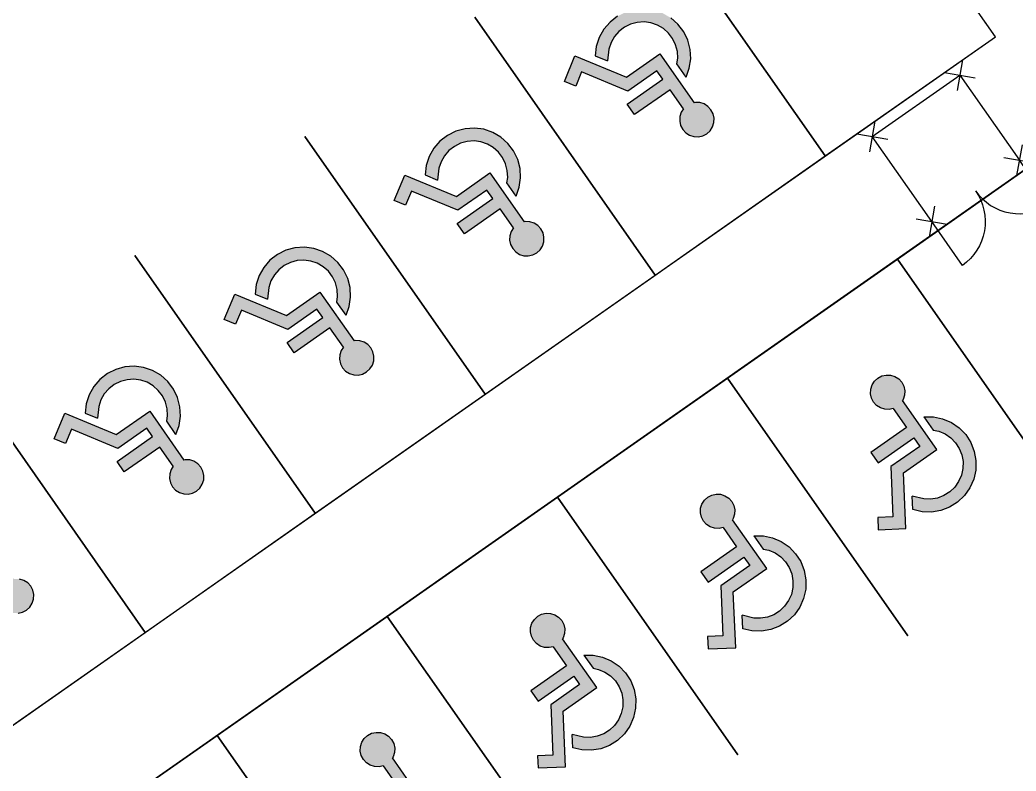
# Model space of a CAD drawing. Header units: millimetres. Extents: x 152904052 to 153933663, y 538271515 to 539240469.
# Drawn here: x 153213917 to 153229752, y 538784911 to 538796847 of the extents above; entities that cross this region are included whole.
import ezdxf

# ---------------------------------------------------------------- set-up
doc = ezdxf.new("R2010")
doc.units = ezdxf.units.MM
doc.layers.add('FENC', color=7, linetype='Continuous')
doc.layers.add('SCHM', color=9, linetype='Continuous')

# ---------------------------------------------------------------- blocks, each defined once
blk = doc.blocks.new('MF-2(H2000)')
for points in [[(48447494, 24728615), (48447141, 24728262)], [(48447141, 24728615), (48447494, 24728262)], [(48449194, 24728615), (48448841, 24728262)], [(48448841, 24728615), (48449194, 24728262)], [(48447494, 24726965), (48447141, 24726612)], [(48447141, 24726965), (48447494, 24726612)], [(48449194, 24726965), (48448841, 24726612)], [(48448841, 24726965), (48449194, 24726612)]]:
    blk.add_lwpolyline(points)
at = {"ltscale": 3}
blk.add_lwpolyline([(48447317, 24726788), (48447317, 24726788), (48447317, 24728438), (48449017, 24728438), (48449017, 24726788), (48449017, 24726788)], dxfattribs=at)
at = {"ltscale": 5}
for points in [[(48448167, 24726788, -0.414214), (48447317, 24725938), (48447317, 24726788)], [(48448167, 24726788, 0.414214), (48449017, 24725938), (48449017, 24726788)]]:
    blk.add_lwpolyline(points, format="xyb", dxfattribs=at)

msp = doc.modelspace()

# ---------------------------------------------------------------- hatches: boundary and pattern name
at = {"layer": 'SCHM'}
for points in [[(153224373.5, 538796238.3), (153224360.6, 538796148.9), (153224507.4, 538795939.2), (153224557.7, 538796080.6), (153224579.2, 538796229.1), (153224571, 538796378.9), (153224533.6, 538796524.2), (153224468.3, 538796659.3), (153224377.7, 538796778.9), (153224265.4, 538796878.4), (153224135.7, 538796953.8), (153223993.6, 538797002.3), (153223844.9, 538797021.8), (153223695.2, 538797011.8), (153223550.4, 538796972.4), (153223416.1, 538796905.4), (153223297.7, 538796813.3), (153223199.7, 538796699.7), (153223126, 538796569), (153223079.4, 538796426.4), (153223061.7, 538796277.3), (153223258.4, 538796196.2), (153223280.4, 538796382.1), (153223314.3, 538796486), (153223368.1, 538796581.3), (153223439.5, 538796664.1), (153223525.8, 538796731.3), (153223623.7, 538796780.1), (153223729.2, 538796808.8), (153223838.3, 538796816.1), (153223946.8, 538796801.9), (153224050.3, 538796766.6), (153224144.8, 538796711.6), (153224226.7, 538796639.1), (153224292.7, 538796551.9), (153224340.3, 538796453.4), (153224367.6, 538796347.5)], [(153224419.9, 538795169.5), (153224452.9, 538795106), (153224501.3, 538795053.3), (153224561.7, 538795014.8), (153224629.9, 538794993.3), (153224701.4, 538794990.2), (153224771.3, 538795005.7), (153224834.8, 538795038.7), (153224887.5, 538795087.1), (153224926, 538795147.4), (153224947.5, 538795215.7), (153224950.6, 538795287.2), (153224935.1, 538795357), (153224902.1, 538795420.5), (153224853.7, 538795473.3), (153224793.4, 538795511.7), (153224725.1, 538795533.3), (153224653.6, 538795536.4), (153224634.1, 538795532), (153224090.4, 538796308.5), (153223558.5, 538795936), (153222738.6, 538796274.4), (153222571.7, 538795869.9), (153222751.8, 538795795.6), (153222844.4, 538796020), (153223582.8, 538795715.2), (153224042.6, 538796037.2), (153224136.3, 538795903.4), (153223570, 538795506.9), (153223685.3, 538795342.2), (153224251.6, 538795738.7), (153224464.4, 538795434.7), (153224429.1, 538795379.1), (153224407.5, 538795310.9), (153224404.4, 538795239.4)], [(153221670.3, 538794345.5), (153221657.4, 538794256.1), (153221804.2, 538794046.4), (153221854.5, 538794187.8), (153221876, 538794336.3), (153221867.8, 538794486.1), (153221830.4, 538794631.4), (153221765.1, 538794766.5), (153221674.5, 538794886.1), (153221562.2, 538794985.6), (153221432.5, 538795061), (153221290.4, 538795109.5), (153221141.7, 538795129), (153220992, 538795119), (153220847.2, 538795079.6), (153220712.9, 538795012.6), (153220594.5, 538794920.5), (153220496.5, 538794806.9), (153220422.7, 538794676.2), (153220376.2, 538794533.6), (153220358.5, 538794384.5), (153220555.2, 538794303.4), (153220577.2, 538794489.3), (153220611.1, 538794593.2), (153220664.9, 538794688.5), (153220736.3, 538794771.3), (153220822.6, 538794838.5), (153220920.5, 538794887.3), (153221026, 538794916), (153221135.1, 538794923.3), (153221243.6, 538794909.1), (153221347.1, 538794873.8), (153221441.6, 538794818.8), (153221523.5, 538794746.3), (153221589.5, 538794659.1), (153221637.1, 538794560.6), (153221664.4, 538794454.7)], [(153221716.7, 538793276.7), (153221749.7, 538793213.2), (153221798.1, 538793160.5), (153221858.5, 538793122), (153221926.7, 538793100.5), (153221998.2, 538793097.4), (153222068.1, 538793112.9), (153222131.6, 538793145.9), (153222184.3, 538793194.3), (153222222.8, 538793254.6), (153222244.3, 538793322.9), (153222247.4, 538793394.4), (153222231.9, 538793464.2), (153222198.9, 538793527.7), (153222150.5, 538793580.5), (153222090.2, 538793618.9), (153222021.9, 538793640.5), (153221950.4, 538793643.6), (153221930.9, 538793639.2), (153221387.2, 538794415.7), (153220855.3, 538794043.2), (153220035.4, 538794381.6), (153219868.5, 538793977.1), (153220048.6, 538793902.8), (153220141.2, 538794127.2), (153220879.6, 538793822.4), (153221339.4, 538794144.3), (153221433, 538794010.6), (153220866.8, 538793614.1), (153220982.1, 538793449.4), (153221548.4, 538793845.9), (153221761.2, 538793541.9), (153221725.8, 538793486.3), (153221704.3, 538793418.1), (153221701.2, 538793346.6)], [(153218967.1, 538792452.7), (153218954.2, 538792363.3), (153219101, 538792153.6), (153219151.3, 538792295), (153219172.8, 538792443.5), (153219164.6, 538792593.3), (153219127.2, 538792738.6), (153219061.9, 538792873.7), (153218971.3, 538792993.3), (153218859, 538793092.8), (153218729.3, 538793168.2), (153218587.2, 538793216.7), (153218438.5, 538793236.2), (153218288.8, 538793226.2), (153218144, 538793186.8), (153218009.7, 538793119.8), (153217891.3, 538793027.7), (153217793.3, 538792914.1), (153217719.5, 538792783.4), (153217673, 538792640.7), (153217655.3, 538792491.7), (153217852, 538792410.6), (153217874, 538792596.5), (153217907.9, 538792700.4), (153217961.7, 538792795.7), (153218033.1, 538792878.5), (153218119.4, 538792945.7), (153218217.3, 538792994.5), (153218322.8, 538793023.2), (153218431.9, 538793030.5), (153218540.4, 538793016.3), (153218643.9, 538792981), (153218738.4, 538792926), (153218820.3, 538792853.5), (153218886.3, 538792766.3), (153218933.9, 538792667.8), (153218961.2, 538792561.9)], [(153219013.5, 538791383.9), (153219046.5, 538791320.4), (153219094.9, 538791267.7), (153219155.2, 538791229.2), (153219223.5, 538791207.7), (153219295, 538791204.6), (153219364.9, 538791220.1), (153219428.4, 538791253.1), (153219481.1, 538791301.5), (153219519.6, 538791361.8), (153219541.1, 538791430.1), (153219544.2, 538791501.6), (153219528.7, 538791571.4), (153219495.7, 538791634.9), (153219447.3, 538791687.7), (153219387, 538791726.1), (153219318.7, 538791747.6), (153219247.2, 538791750.8), (153219227.7, 538791746.4), (153218684, 538792522.9), (153218152.1, 538792150.4), (153217332.2, 538792488.8), (153217165.3, 538792084.3), (153217345.4, 538792010), (153217438, 538792234.4), (153218176.4, 538791929.6), (153218636.2, 538792251.5), (153218729.8, 538792117.8), (153218163.6, 538791721.3), (153218278.9, 538791556.6), (153218845.2, 538791953.1), (153219058, 538791649.1), (153219022.6, 538791593.5), (153219001.1, 538791525.3), (153218998, 538791453.8)], [(153216263.9, 538790559.9), (153216251, 538790470.5), (153216397.8, 538790260.8), (153216448.1, 538790402.2), (153216469.6, 538790550.7), (153216461.4, 538790700.5), (153216424, 538790845.8), (153216358.7, 538790980.9), (153216268.1, 538791100.5), (153216155.8, 538791200), (153216026.1, 538791275.4), (153215884, 538791323.9), (153215735.3, 538791343.4), (153215585.6, 538791333.4), (153215440.8, 538791294), (153215306.5, 538791227), (153215188.1, 538791134.9), (153215090.1, 538791021.3), (153215016.3, 538790890.6), (153214969.7, 538790747.9), (153214952.1, 538790598.9), (153215148.8, 538790517.8), (153215170.8, 538790703.7), (153215204.7, 538790807.6), (153215258.5, 538790902.9), (153215329.9, 538790985.7), (153215416.2, 538791052.9), (153215514.1, 538791101.7), (153215619.6, 538791130.4), (153215728.7, 538791137.7), (153215837.2, 538791123.5), (153215940.7, 538791088.2), (153216035.2, 538791033.2), (153216117.1, 538790960.7), (153216183.1, 538790873.5), (153216230.7, 538790775), (153216258, 538790669.1)], [(153227534.6, 538790721.3), (153227486.3, 538790774), (153227453.2, 538790837.5), (153227437.7, 538790907.4), (153227440.8, 538790978.9), (153227462.4, 538791047.1), (153227500.8, 538791107.5), (153227553.6, 538791155.8), (153227617.1, 538791188.9), (153227686.9, 538791204.4), (153227758.4, 538791201.2), (153227826.7, 538791179.7), (153227887, 538791141.3), (153227935.4, 538791088.5), (153227968.4, 538791025), (153227983.9, 538790955.2), (153227980.8, 538790883.7), (153227959.3, 538790815.4), (153227948.5, 538790798.5), (153228492.2, 538790022.1), (153227960.3, 538789649.7), (153227997.8, 538788763.5), (153227560.7, 538788745), (153227552.4, 538788939.6), (153227794.9, 538788949.9), (153227761.1, 538789748), (153228220.9, 538790069.9), (153228127.2, 538790203.7), (153227560.9, 538789807.2), (153227445.6, 538789971.9), (153228011.9, 538790368.4), (153227799, 538790672.4), (153227734.7, 538790658.2), (153227663.2, 538790661.3), (153227595, 538790682.8)], [(153216310.3, 538789491.1), (153216343.3, 538789427.6), (153216391.7, 538789374.9), (153216452, 538789336.4), (153216520.3, 538789314.9), (153216591.8, 538789311.8), (153216661.7, 538789327.3), (153216725.1, 538789360.3), (153216777.9, 538789408.6), (153216816.4, 538789469), (153216837.9, 538789537.3), (153216841, 538789608.8), (153216825.5, 538789678.6), (153216792.5, 538789742.1), (153216744.1, 538789794.9), (153216683.8, 538789833.3), (153216615.5, 538789854.8), (153216544, 538789858), (153216524.5, 538789853.6), (153215980.8, 538790630.1), (153215448.9, 538790257.6), (153214629, 538790596), (153214462.1, 538790191.5), (153214642.2, 538790117.2), (153214734.8, 538790341.6), (153215473.2, 538790036.8), (153215933, 538790358.7), (153216026.6, 538790225), (153215460.4, 538789828.5), (153215575.7, 538789663.8), (153216142, 538790060.3), (153216354.8, 538789756.3), (153216319.4, 538789700.7), (153216297.9, 538789632.5), (153216294.8, 538789561)], [(153228523.1, 538790312.2), (153228434.6, 538790330.6), (153228287.8, 538790540.2), (153228437.9, 538790539.1), (153228584.8, 538790508.5), (153228722.8, 538790449.6), (153228846.5, 538790364.7), (153228951.1, 538790257.2), (153229032.5, 538790131.2), (153229087.6, 538789991.6), (153229114.1, 538789843.9), (153229111.1, 538789693.9), (153229078.6, 538789547.4), (153229017.9, 538789410.1), (153228931.4, 538789287.5), (153228822.5, 538789184.3), (153228695.4, 538789104.5), (153228555.1, 538789051.3), (153228407.1, 538789026.7), (153228257.2, 538789031.7), (153228111.1, 538789066.1), (153228102.1, 538789278.6), (153228284.3, 538789235.7), (153228393.6, 538789232.1), (153228501.5, 538789250), (153228603.7, 538789288.8), (153228696.4, 538789347), (153228775.8, 538789422.2), (153228838.8, 538789511.6), (153228883, 538789611.6), (153228906.7, 538789718.4), (153228908.9, 538789827.7), (153228889.6, 538789935.4), (153228849.5, 538790037.1), (153228790.1, 538790129), (153228713.9, 538790207.4), (153228623.7, 538790269.2)], [(153224831.4, 538788828.5), (153224783, 538788881.2), (153224750, 538788944.7), (153224734.5, 538789014.6), (153224737.6, 538789086.1), (153224759.2, 538789154.3), (153224797.6, 538789214.7), (153224850.4, 538789263), (153224913.9, 538789296.1), (153224983.7, 538789311.6), (153225055.2, 538789308.4), (153225123.5, 538789286.9), (153225183.8, 538789248.5), (153225232.2, 538789195.7), (153225265.2, 538789132.2), (153225280.7, 538789062.4), (153225277.6, 538788990.9), (153225256.1, 538788922.6), (153225245.3, 538788905.7), (153225789, 538788129.3), (153225257.1, 538787756.9), (153225294.6, 538786870.7), (153224857.4, 538786852.2), (153224849.2, 538787046.8), (153225091.7, 538787057.1), (153225057.9, 538787855.2), (153225517.7, 538788177.1), (153225424, 538788310.9), (153224857.7, 538787914.4), (153224742.4, 538788079.1), (153225308.7, 538788475.6), (153225095.8, 538788779.6), (153225031.5, 538788765.4), (153224960, 538788768.5), (153224891.8, 538788790)], [(153213607.1, 538787598.3), (153213640.1, 538787534.8), (153213688.5, 538787482.1), (153213748.8, 538787443.6), (153213817.1, 538787422.1), (153213888.6, 538787419), (153213958.5, 538787434.5), (153214021.9, 538787467.5), (153214074.7, 538787515.8), (153214113.2, 538787576.2), (153214134.7, 538787644.5), (153214137.8, 538787716), (153214122.3, 538787785.8), (153214089.3, 538787849.3), (153214040.9, 538787902.1), (153213980.6, 538787940.5), (153213912.3, 538787962), (153213840.8, 538787965.2), (153213821.3, 538787960.8), (153213277.6, 538788737.3), (153212745.7, 538788364.8), (153211925.8, 538788703.2), (153211758.9, 538788298.7), (153211939, 538788224.4), (153212031.6, 538788448.8), (153212770, 538788144), (153213229.8, 538788465.9), (153213323.4, 538788332.2), (153212757.2, 538787935.7), (153212872.5, 538787771), (153213438.8, 538788167.5), (153213651.6, 538787863.5), (153213616.2, 538787807.9), (153213594.7, 538787739.7), (153213591.6, 538787668.2)], [(153225819.9, 538788419.3), (153225731.4, 538788437.8), (153225584.6, 538788647.4), (153225734.7, 538788646.3), (153225881.6, 538788615.7), (153226019.6, 538788556.8), (153226143.3, 538788471.9), (153226247.9, 538788364.4), (153226329.3, 538788238.4), (153226384.4, 538788098.8), (153226410.9, 538787951.1), (153226407.8, 538787801.1), (153226375.4, 538787654.6), (153226314.7, 538787517.3), (153226228.2, 538787394.7), (153226119.3, 538787291.5), (153225992.2, 538787211.7), (153225851.9, 538787158.5), (153225703.9, 538787133.9), (153225553.9, 538787138.9), (153225407.9, 538787173.3), (153225398.9, 538787385.8), (153225581.1, 538787342.9), (153225690.4, 538787339.3), (153225798.3, 538787357.2), (153225900.5, 538787396), (153225993.2, 538787454.2), (153226072.6, 538787529.4), (153226135.6, 538787618.8), (153226179.8, 538787718.8), (153226203.5, 538787825.6), (153226205.7, 538787934.9), (153226186.4, 538788042.6), (153226146.3, 538788144.3), (153226086.9, 538788236.2), (153226010.7, 538788314.6), (153225920.5, 538788376.4)], [(153222128.2, 538786935.7), (153222079.8, 538786988.4), (153222046.8, 538787051.9), (153222031.3, 538787121.8), (153222034.4, 538787193.3), (153222056, 538787261.5), (153222094.4, 538787321.9), (153222147.2, 538787370.2), (153222210.6, 538787403.3), (153222280.5, 538787418.8), (153222352, 538787415.6), (153222420.3, 538787394.1), (153222480.6, 538787355.7), (153222529, 538787302.9), (153222562, 538787239.4), (153222577.5, 538787169.6), (153222574.4, 538787098.1), (153222552.9, 538787029.8), (153222542.1, 538787012.9), (153223085.8, 538786236.5), (153222553.9, 538785864.1), (153222591.4, 538784977.9), (153222154.2, 538784959.4), (153222146, 538785154), (153222388.5, 538785164.3), (153222354.7, 538785962.4), (153222814.5, 538786284.3), (153222720.8, 538786418.1), (153222154.5, 538786021.6), (153222039.2, 538786186.3), (153222605.5, 538786582.8), (153222392.6, 538786886.8), (153222328.3, 538786872.6), (153222256.8, 538786875.7), (153222188.6, 538786897.2)], [(153223116.7, 538786526.5), (153223028.2, 538786545), (153222881.4, 538786754.6), (153223031.5, 538786753.5), (153223178.4, 538786722.9), (153223316.4, 538786664), (153223440.1, 538786579.1), (153223544.7, 538786471.6), (153223626.1, 538786345.5), (153223681.2, 538786206), (153223707.7, 538786058.3), (153223704.6, 538785908.3), (153223672.2, 538785761.8), (153223611.5, 538785624.5), (153223525, 538785501.9), (153223416.1, 538785398.7), (153223289, 538785318.9), (153223148.7, 538785265.7), (153223000.7, 538785241.1), (153222850.7, 538785246.1), (153222704.7, 538785280.5), (153222695.7, 538785493), (153222877.9, 538785450.1), (153222987.2, 538785446.5), (153223095.1, 538785464.4), (153223197.3, 538785503.2), (153223290, 538785561.3), (153223369.3, 538785636.6), (153223432.4, 538785726), (153223476.6, 538785826), (153223500.3, 538785932.8), (153223502.5, 538786042.1), (153223483.2, 538786149.8), (153223443.1, 538786251.5), (153223383.7, 538786343.4), (153223307.5, 538786421.8), (153223217.3, 538786483.6)], [(153219425, 538785042.9), (153219376.6, 538785095.6), (153219343.6, 538785159.1), (153219328.1, 538785229), (153219331.2, 538785300.5), (153219352.8, 538785368.7), (153219391.2, 538785429.1), (153219444, 538785477.4), (153219507.4, 538785510.5), (153219577.3, 538785526), (153219648.8, 538785522.8), (153219717.1, 538785501.3), (153219777.4, 538785462.9), (153219825.8, 538785410.1), (153219858.8, 538785346.6), (153219874.3, 538785276.8), (153219871.2, 538785205.3), (153219849.7, 538785137), (153219838.9, 538785120.1), (153220382.6, 538784343.7), (153219850.7, 538783971.2), (153219888.2, 538783085.1), (153219451, 538783066.6), (153219442.8, 538783261.2), (153219685.3, 538783271.5), (153219651.5, 538784069.6), (153220111.3, 538784391.5), (153220017.6, 538784525.3), (153219451.3, 538784128.8), (153219336, 538784293.5), (153219902.3, 538784690), (153219689.4, 538784994), (153219625.1, 538784979.8), (153219553.6, 538784982.9), (153219485.4, 538785004.4)]]:
    msp.add_hatch(color=256, dxfattribs=at).paths.add_polyline_path(points)

# ---------------------------------------------------------------- linework, layer by layer
for p, q in [((153223416.1, 538796905.4), (153223297.7, 538796813.3)), ((153224377.7, 538796778.9), (153224265.4, 538796878.4)), ((153223199.7, 538796699.7), (153223126, 538796569)), ((153223297.7, 538796813.3), (153223199.7, 538796699.7)), ((153223525.8, 538796731.3), (153223439.5, 538796664.1)), ((153223623.7, 538796780.1), (153223525.8, 538796731.3)), ((153223729.2, 538796808.8), (153223623.7, 538796780.1)), ((153223838.3, 538796816.1), (153223729.2, 538796808.8)), ((153223946.8, 538796801.9), (153223838.3, 538796816.1)), ((153224050.3, 538796766.6), (153223946.8, 538796801.9)), ((153224144.8, 538796711.6), (153224050.3, 538796766.6)), ((153224226.7, 538796639.1), (153224144.8, 538796711.6)), ((153224468.3, 538796659.3), (153224377.7, 538796778.9)), ((153223126, 538796569), (153223079.4, 538796426.4)), ((153223368.1, 538796581.3), (153223314.3, 538796486)), ((153223439.5, 538796664.1), (153223368.1, 538796581.3)), ((153224292.7, 538796551.9), (153224226.7, 538796639.1)), ((153224340.3, 538796453.4), (153224292.7, 538796551.9)), ((153224533.6, 538796524.2), (153224468.3, 538796659.3)), ((153224571, 538796378.9), (153224533.6, 538796524.2)), ((153223079.4, 538796426.4), (153223061.7, 538796277.3)), ((153223280.4, 538796382.1), (153223258.4, 538796196.2)), ((153223314.3, 538796486), (153223280.4, 538796382.1)), ((153224367.6, 538796347.5), (153224340.3, 538796453.4)), ((153224579.2, 538796229.1), (153224571, 538796378.9)), ((153222571.7, 538795869.9), (153222738.6, 538796274.4)), ((153222738.6, 538796274.4), (153223558.5, 538795936)), ((153223061.7, 538796277.3), (153223258.4, 538796196.2)), ((153223558.5, 538795936), (153224090.4, 538796308.5)), ((153224090.4, 538796308.5), (153224634.1, 538795532)), ((153224360.6, 538796148.9), (153224373.5, 538796238.3)), ((153224373.5, 538796238.3), (153224367.6, 538796347.5)), ((153224557.7, 538796080.6), (153224579.2, 538796229.1)), ((153224507.4, 538795939.2), (153224360.6, 538796148.9)), ((153224507.4, 538795939.2), (153224557.7, 538796080.6)), ((153222844.4, 538796020), (153222751.8, 538795795.6)), ((153223582.8, 538795715.2), (153222844.4, 538796020)), ((153223570, 538795506.9), (153224136.3, 538795903.4)), ((153224042.6, 538796037.2), (153223582.8, 538795715.2)), ((153224136.3, 538795903.4), (153224042.6, 538796037.2)), ((153222751.8, 538795795.6), (153222571.7, 538795869.9)), ((153224251.6, 538795738.7), (153223685.3, 538795342.2)), ((153224464.4, 538795434.7), (153224251.6, 538795738.7)), ((153223685.3, 538795342.2), (153223570, 538795506.9)), ((153224464.4, 538795434.7), (153224429.1, 538795379.1)), ((153224653.6, 538795536.4), (153224634.1, 538795532)), ((153224725.1, 538795533.3), (153224653.6, 538795536.4)), ((153224793.4, 538795511.7), (153224725.1, 538795533.3)), ((153224853.7, 538795473.3), (153224793.4, 538795511.7)), ((153224902.1, 538795420.5), (153224853.7, 538795473.3)), ((153224935.1, 538795357), (153224902.1, 538795420.5)), ((153224407.5, 538795310.9), (153224404.4, 538795239.4)), ((153224429.1, 538795379.1), (153224407.5, 538795310.9)), ((153224950.6, 538795287.2), (153224935.1, 538795357)), ((153224947.5, 538795215.7), (153224950.6, 538795287.2)), ((153220992, 538795119), (153220847.2, 538795079.6)), ((153221141.7, 538795129), (153220992, 538795119)), ((153221290.4, 538795109.5), (153221141.7, 538795129)), ((153221432.5, 538795061), (153221290.4, 538795109.5)), ((153224404.4, 538795239.4), (153224419.9, 538795169.5)), ((153224419.9, 538795169.5), (153224452.9, 538795106)), ((153224452.9, 538795106), (153224501.3, 538795053.3)), ((153224887.5, 538795087.1), (153224926, 538795147.4)), ((153224926, 538795147.4), (153224947.5, 538795215.7)), ((153220712.9, 538795012.6), (153220594.5, 538794920.5)), ((153220847.2, 538795079.6), (153220712.9, 538795012.6)), ((153221562.2, 538794985.6), (153221432.5, 538795061)), ((153221674.5, 538794886.1), (153221562.2, 538794985.6)), ((153224501.3, 538795053.3), (153224561.7, 538795014.8)), ((153224561.7, 538795014.8), (153224629.9, 538794993.3)), ((153224629.9, 538794993.3), (153224701.4, 538794990.2)), ((153224701.4, 538794990.2), (153224771.3, 538795005.7)), ((153224771.3, 538795005.7), (153224834.8, 538795038.7)), ((153224834.8, 538795038.7), (153224887.5, 538795087.1)), ((153220496.5, 538794806.9), (153220422.7, 538794676.2)), ((153220594.5, 538794920.5), (153220496.5, 538794806.9)), ((153220822.6, 538794838.5), (153220736.3, 538794771.3)), ((153220920.5, 538794887.3), (153220822.6, 538794838.5)), ((153221026, 538794916), (153220920.5, 538794887.3)), ((153221135.1, 538794923.3), (153221026, 538794916)), ((153221243.6, 538794909.1), (153221135.1, 538794923.3)), ((153221347.1, 538794873.8), (153221243.6, 538794909.1)), ((153221441.6, 538794818.8), (153221347.1, 538794873.8)), ((153221523.5, 538794746.3), (153221441.6, 538794818.8)), ((153221765.1, 538794766.5), (153221674.5, 538794886.1)), ((153220422.7, 538794676.2), (153220376.2, 538794533.6)), ((153220664.9, 538794688.5), (153220611.1, 538794593.2)), ((153220736.3, 538794771.3), (153220664.9, 538794688.5)), ((153221589.5, 538794659.1), (153221523.5, 538794746.3)), ((153221637.1, 538794560.6), (153221589.5, 538794659.1)), ((153221830.4, 538794631.4), (153221765.1, 538794766.5)), ((153221867.8, 538794486.1), (153221830.4, 538794631.4)), ((153220376.2, 538794533.6), (153220358.5, 538794384.5)), ((153220577.2, 538794489.3), (153220555.2, 538794303.4)), ((153220611.1, 538794593.2), (153220577.2, 538794489.3)), ((153221664.4, 538794454.7), (153221637.1, 538794560.6)), ((153221876, 538794336.3), (153221867.8, 538794486.1)), ((153219868.5, 538793977.1), (153220035.4, 538794381.6)), ((153220035.4, 538794381.6), (153220855.3, 538794043.2)), ((153220358.5, 538794384.5), (153220555.2, 538794303.4)), ((153220855.3, 538794043.2), (153221387.2, 538794415.7)), ((153221387.2, 538794415.7), (153221930.9, 538793639.2)), ((153221657.4, 538794256.1), (153221670.3, 538794345.5)), ((153221670.3, 538794345.5), (153221664.4, 538794454.7)), ((153221854.5, 538794187.8), (153221876, 538794336.3)), ((153221339.4, 538794144.3), (153220879.6, 538793822.4)), ((153221433, 538794010.6), (153221339.4, 538794144.3)), ((153221804.2, 538794046.4), (153221657.4, 538794256.1)), ((153221804.2, 538794046.4), (153221854.5, 538794187.8)), ((153220141.2, 538794127.2), (153220048.6, 538793902.8)), ((153220879.6, 538793822.4), (153220141.2, 538794127.2)), ((153220866.8, 538793614.1), (153221433, 538794010.6)), ((153220048.6, 538793902.8), (153219868.5, 538793977.1)), ((153221548.4, 538793845.9), (153220982.1, 538793449.4)), ((153221761.2, 538793541.9), (153221548.4, 538793845.9)), ((153220982.1, 538793449.4), (153220866.8, 538793614.1)), ((153221761.2, 538793541.9), (153221725.8, 538793486.3)), ((153221950.4, 538793643.6), (153221930.9, 538793639.2)), ((153222021.9, 538793640.5), (153221950.4, 538793643.6)), ((153222090.2, 538793618.9), (153222021.9, 538793640.5)), ((153222150.5, 538793580.5), (153222090.2, 538793618.9)), ((153222198.9, 538793527.7), (153222150.5, 538793580.5)), ((153222231.9, 538793464.2), (153222198.9, 538793527.7)), ((153221704.3, 538793418.1), (153221701.2, 538793346.6)), ((153221725.8, 538793486.3), (153221704.3, 538793418.1)), ((153222247.4, 538793394.4), (153222231.9, 538793464.2)), ((153222244.3, 538793322.9), (153222247.4, 538793394.4)), ((153218288.8, 538793226.2), (153218144, 538793186.8)), ((153218438.5, 538793236.2), (153218288.8, 538793226.2)), ((153218587.2, 538793216.7), (153218438.5, 538793236.2)), ((153218729.3, 538793168.2), (153218587.2, 538793216.7)), ((153221701.2, 538793346.6), (153221716.7, 538793276.7)), ((153221716.7, 538793276.7), (153221749.7, 538793213.2)), ((153221749.7, 538793213.2), (153221798.1, 538793160.5)), ((153222131.6, 538793145.9), (153222184.3, 538793194.3)), ((153222184.3, 538793194.3), (153222222.8, 538793254.6)), ((153222222.8, 538793254.6), (153222244.3, 538793322.9)), ((153218009.7, 538793119.8), (153217891.3, 538793027.7)), ((153218144, 538793186.8), (153218009.7, 538793119.8)), ((153218431.9, 538793030.5), (153218322.8, 538793023.2)), ((153218540.4, 538793016.3), (153218431.9, 538793030.5)), ((153218859, 538793092.8), (153218729.3, 538793168.2)), ((153218971.3, 538792993.3), (153218859, 538793092.8)), ((153221798.1, 538793160.5), (153221858.5, 538793122)), ((153221858.5, 538793122), (153221926.7, 538793100.5)), ((153221926.7, 538793100.5), (153221998.2, 538793097.4)), ((153221998.2, 538793097.4), (153222068.1, 538793112.9)), ((153222068.1, 538793112.9), (153222131.6, 538793145.9)), ((153217793.3, 538792914.1), (153217719.5, 538792783.4)), ((153217891.3, 538793027.7), (153217793.3, 538792914.1)), ((153218033.1, 538792878.5), (153217961.7, 538792795.7)), ((153218119.4, 538792945.7), (153218033.1, 538792878.5)), ((153218217.3, 538792994.5), (153218119.4, 538792945.7)), ((153218322.8, 538793023.2), (153218217.3, 538792994.5)), ((153218643.9, 538792981), (153218540.4, 538793016.3)), ((153218738.4, 538792926), (153218643.9, 538792981)), ((153218820.3, 538792853.5), (153218738.4, 538792926)), ((153219061.9, 538792873.7), (153218971.3, 538792993.3)), ((153219127.2, 538792738.6), (153219061.9, 538792873.7)), ((153217719.5, 538792783.4), (153217673, 538792640.7)), ((153217961.7, 538792795.7), (153217907.9, 538792700.4)), ((153218886.3, 538792766.3), (153218820.3, 538792853.5)), ((153218933.9, 538792667.8), (153218886.3, 538792766.3)), ((153219164.6, 538792593.3), (153219127.2, 538792738.6)), ((153217673, 538792640.7), (153217655.3, 538792491.7)), ((153217874, 538792596.5), (153217852, 538792410.6)), ((153217907.9, 538792700.4), (153217874, 538792596.5)), ((153218961.2, 538792561.9), (153218933.9, 538792667.8)), ((153218967.1, 538792452.7), (153218961.2, 538792561.9)), ((153219172.8, 538792443.5), (153219164.6, 538792593.3)), ((153217165.3, 538792084.3), (153217332.2, 538792488.8)), ((153217332.2, 538792488.8), (153218152.1, 538792150.4)), ((153217655.3, 538792491.7), (153217852, 538792410.6)), ((153218152.1, 538792150.4), (153218684, 538792522.9)), ((153218684, 538792522.9), (153219227.7, 538791746.4)), ((153218954.2, 538792363.3), (153218967.1, 538792452.7)), ((153219151.3, 538792295), (153219172.8, 538792443.5)), ((153218636.2, 538792251.5), (153218176.4, 538791929.6)), ((153218729.8, 538792117.8), (153218636.2, 538792251.5)), ((153219101, 538792153.6), (153218954.2, 538792363.3)), ((153219101, 538792153.6), (153219151.3, 538792295)), ((153217345.4, 538792010), (153217165.3, 538792084.3)), ((153217438, 538792234.4), (153217345.4, 538792010)), ((153218176.4, 538791929.6), (153217438, 538792234.4)), ((153218163.6, 538791721.3), (153218729.8, 538792117.8)), ((153218845.2, 538791953.1), (153218278.9, 538791556.6)), ((153219058, 538791649.1), (153218845.2, 538791953.1)), ((153218278.9, 538791556.6), (153218163.6, 538791721.3)), ((153219058, 538791649.1), (153219022.6, 538791593.5)), ((153219247.2, 538791750.8), (153219227.7, 538791746.4)), ((153219318.7, 538791747.6), (153219247.2, 538791750.8)), ((153219387, 538791726.1), (153219318.7, 538791747.6)), ((153219447.3, 538791687.7), (153219387, 538791726.1)), ((153219495.7, 538791634.9), (153219447.3, 538791687.7)), ((153219528.7, 538791571.4), (153219495.7, 538791634.9)), ((153219001.1, 538791525.3), (153218998, 538791453.8)), ((153218998, 538791453.8), (153219013.5, 538791383.9)), ((153219022.6, 538791593.5), (153219001.1, 538791525.3)), ((153219544.2, 538791501.6), (153219528.7, 538791571.4)), ((153219541.1, 538791430.1), (153219544.2, 538791501.6)), ((153215440.8, 538791294), (153215306.5, 538791227)), ((153215585.6, 538791333.4), (153215440.8, 538791294)), ((153215735.3, 538791343.4), (153215585.6, 538791333.4)), ((153215884, 538791323.9), (153215735.3, 538791343.4)), ((153216026.1, 538791275.4), (153215884, 538791323.9)), ((153219013.5, 538791383.9), (153219046.5, 538791320.4)), ((153219046.5, 538791320.4), (153219094.9, 538791267.7)), ((153219428.4, 538791253.1), (153219481.1, 538791301.5)), ((153219481.1, 538791301.5), (153219519.6, 538791361.8)), ((153219519.6, 538791361.8), (153219541.1, 538791430.1)), ((153215188.1, 538791134.9), (153215090.1, 538791021.3)), ((153215306.5, 538791227), (153215188.1, 538791134.9)), ((153215619.6, 538791130.4), (153215514.1, 538791101.7)), ((153215728.7, 538791137.7), (153215619.6, 538791130.4)), ((153215837.2, 538791123.5), (153215728.7, 538791137.7)), ((153216155.8, 538791200), (153216026.1, 538791275.4)), ((153216268.1, 538791100.5), (153216155.8, 538791200)), ((153219094.9, 538791267.7), (153219155.2, 538791229.2)), ((153219155.2, 538791229.2), (153219223.5, 538791207.7)), ((153219223.5, 538791207.7), (153219295, 538791204.6)), ((153219295, 538791204.6), (153219364.9, 538791220.1)), ((153219364.9, 538791220.1), (153219428.4, 538791253.1)), ((153227500.8, 538791107.5), (153227553.6, 538791155.8)), ((153227553.6, 538791155.8), (153227617.1, 538791188.9)), ((153227617.1, 538791188.9), (153227686.9, 538791204.4)), ((153227686.9, 538791204.4), (153227758.4, 538791201.2)), ((153227758.4, 538791201.2), (153227826.7, 538791179.7)), ((153227826.7, 538791179.7), (153227887, 538791141.3)), ((153227887, 538791141.3), (153227935.4, 538791088.5)), ((153215090.1, 538791021.3), (153215016.3, 538790890.6)), ((153215329.9, 538790985.7), (153215258.5, 538790902.9)), ((153215416.2, 538791052.9), (153215329.9, 538790985.7)), ((153215514.1, 538791101.7), (153215416.2, 538791052.9)), ((153215940.7, 538791088.2), (153215837.2, 538791123.5)), ((153216035.2, 538791033.2), (153215940.7, 538791088.2)), ((153216117.1, 538790960.7), (153216035.2, 538791033.2)), ((153216358.7, 538790980.9), (153216268.1, 538791100.5)), ((153216424, 538790845.8), (153216358.7, 538790980.9)), ((153227437.7, 538790907.4), (153227440.8, 538790978.9)), ((153227440.8, 538790978.9), (153227462.4, 538791047.1)), ((153227462.4, 538791047.1), (153227500.8, 538791107.5)), ((153227935.4, 538791088.5), (153227968.4, 538791025)), ((153227968.4, 538791025), (153227983.9, 538790955.2)), ((153215016.3, 538790890.6), (153214969.7, 538790747.9)), ((153215258.5, 538790902.9), (153215204.7, 538790807.6)), ((153216183.1, 538790873.5), (153216117.1, 538790960.7)), ((153216230.7, 538790775), (153216183.1, 538790873.5)), ((153216461.4, 538790700.5), (153216424, 538790845.8)), ((153227453.2, 538790837.5), (153227437.7, 538790907.4)), ((153227486.3, 538790774), (153227453.2, 538790837.5)), ((153227959.3, 538790815.4), (153227948.5, 538790798.5)), ((153227980.8, 538790883.7), (153227959.3, 538790815.4)), ((153227983.9, 538790955.2), (153227980.8, 538790883.7)), ((153214969.7, 538790747.9), (153214952.1, 538790598.9)), ((153215170.8, 538790703.7), (153215148.8, 538790517.8)), ((153215204.7, 538790807.6), (153215170.8, 538790703.7)), ((153216258, 538790669.1), (153216230.7, 538790775)), ((153216263.9, 538790559.9), (153216258, 538790669.1)), ((153216469.6, 538790550.7), (153216461.4, 538790700.5)), ((153227534.6, 538790721.3), (153227486.3, 538790774)), ((153227595, 538790682.8), (153227534.6, 538790721.3)), ((153227663.2, 538790661.3), (153227595, 538790682.8)), ((153227734.7, 538790658.2), (153227663.2, 538790661.3)), ((153227799, 538790672.4), (153227734.7, 538790658.2)), ((153227799, 538790672.4), (153228011.9, 538790368.4)), ((153228492.2, 538790022.1), (153227948.5, 538790798.5)), ((153214462.1, 538790191.5), (153214629, 538790596)), ((153214629, 538790596), (153215448.9, 538790257.6)), ((153214952.1, 538790598.9), (153215148.8, 538790517.8)), ((153215448.9, 538790257.6), (153215980.8, 538790630.1)), ((153215980.8, 538790630.1), (153216524.5, 538789853.6)), ((153216251, 538790470.5), (153216263.9, 538790559.9)), ((153216448.1, 538790402.2), (153216469.6, 538790550.7)), ((153228287.8, 538790540.2), (153228434.6, 538790330.6)), ((153228287.8, 538790540.2), (153228437.9, 538790539.1)), ((153228437.9, 538790539.1), (153228584.8, 538790508.5)), ((153228584.8, 538790508.5), (153228722.8, 538790449.6)), ((153214734.8, 538790341.6), (153214642.2, 538790117.2)), ((153215473.2, 538790036.8), (153214734.8, 538790341.6)), ((153215933, 538790358.7), (153215473.2, 538790036.8)), ((153216026.6, 538790225), (153215933, 538790358.7)), ((153216397.8, 538790260.8), (153216251, 538790470.5)), ((153216397.8, 538790260.8), (153216448.1, 538790402.2)), ((153228011.9, 538790368.4), (153227445.6, 538789971.9)), ((153228722.8, 538790449.6), (153228846.5, 538790364.7)), ((153228846.5, 538790364.7), (153228951.1, 538790257.2)), ((153214642.2, 538790117.2), (153214462.1, 538790191.5)), ((153215460.4, 538789828.5), (153216026.6, 538790225)), ((153227560.9, 538789807.2), (153228127.2, 538790203.7)), ((153228127.2, 538790203.7), (153228220.9, 538790069.9)), ((153228434.6, 538790330.6), (153228523.1, 538790312.2)), ((153228523.1, 538790312.2), (153228623.7, 538790269.2)), ((153228623.7, 538790269.2), (153228713.9, 538790207.4)), ((153228713.9, 538790207.4), (153228790.1, 538790129)), ((153228951.1, 538790257.2), (153229032.5, 538790131.2)), ((153216142, 538790060.3), (153215575.7, 538789663.8)), ((153216354.8, 538789756.3), (153216142, 538790060.3)), ((153228220.9, 538790069.9), (153227761.1, 538789748)), ((153227960.3, 538789649.7), (153228492.2, 538790022.1)), ((153228790.1, 538790129), (153228849.5, 538790037.1)), ((153228849.5, 538790037.1), (153228889.6, 538789935.4)), ((153229032.5, 538790131.2), (153229087.6, 538789991.6)), ((153227445.6, 538789971.9), (153227560.9, 538789807.2)), ((153228889.6, 538789935.4), (153228908.9, 538789827.7)), ((153229087.6, 538789991.6), (153229114.1, 538789843.9)), ((153215575.7, 538789663.8), (153215460.4, 538789828.5)), ((153216354.8, 538789756.3), (153216319.4, 538789700.7)), ((153216544, 538789858), (153216524.5, 538789853.6)), ((153216615.5, 538789854.8), (153216544, 538789858)), ((153216683.8, 538789833.3), (153216615.5, 538789854.8)), ((153216744.1, 538789794.9), (153216683.8, 538789833.3)), ((153216792.5, 538789742.1), (153216744.1, 538789794.9)), ((153216825.5, 538789678.6), (153216792.5, 538789742.1)), ((153227761.1, 538789748), (153227794.9, 538788949.9)), ((153228906.7, 538789718.4), (153228883, 538789611.6)), ((153228908.9, 538789827.7), (153228906.7, 538789718.4)), ((153229114.1, 538789843.9), (153229111.1, 538789693.9)), ((153216297.9, 538789632.5), (153216294.8, 538789561)), ((153216294.8, 538789561), (153216310.3, 538789491.1)), ((153216319.4, 538789700.7), (153216297.9, 538789632.5)), ((153216841, 538789608.8), (153216825.5, 538789678.6)), ((153216837.9, 538789537.3), (153216841, 538789608.8)), ((153227997.8, 538788763.5), (153227960.3, 538789649.7)), ((153228883, 538789611.6), (153228838.8, 538789511.6)), ((153229078.6, 538789547.4), (153229017.9, 538789410.1)), ((153229111.1, 538789693.9), (153229078.6, 538789547.4)), ((153216310.3, 538789491.1), (153216343.3, 538789427.6)), ((153216343.3, 538789427.6), (153216391.7, 538789374.9)), ((153216725.1, 538789360.3), (153216777.9, 538789408.6)), ((153216777.9, 538789408.6), (153216816.4, 538789469)), ((153216816.4, 538789469), (153216837.9, 538789537.3)), ((153228775.8, 538789422.2), (153228696.4, 538789347)), ((153228838.8, 538789511.6), (153228775.8, 538789422.2)), ((153229017.9, 538789410.1), (153228931.4, 538789287.5)), ((153216391.7, 538789374.9), (153216452, 538789336.4)), ((153216452, 538789336.4), (153216520.3, 538789314.9)), ((153216520.3, 538789314.9), (153216591.8, 538789311.8)), ((153216591.8, 538789311.8), (153216661.7, 538789327.3)), ((153216661.7, 538789327.3), (153216725.1, 538789360.3)), ((153224797.6, 538789214.7), (153224850.4, 538789263)), ((153224850.4, 538789263), (153224913.9, 538789296.1)), ((153224913.9, 538789296.1), (153224983.7, 538789311.6)), ((153224983.7, 538789311.6), (153225055.2, 538789308.4)), ((153225055.2, 538789308.4), (153225123.5, 538789286.9)), ((153225123.5, 538789286.9), (153225183.8, 538789248.5)), ((153225183.8, 538789248.5), (153225232.2, 538789195.7)), ((153228111.1, 538789066.1), (153228102.1, 538789278.6)), ((153228284.3, 538789235.7), (153228102.1, 538789278.6)), ((153228393.6, 538789232.1), (153228284.3, 538789235.7)), ((153228501.5, 538789250), (153228393.6, 538789232.1)), ((153228603.7, 538789288.8), (153228501.5, 538789250)), ((153228696.4, 538789347), (153228603.7, 538789288.8)), ((153228931.4, 538789287.5), (153228822.5, 538789184.3)), ((153224734.5, 538789014.6), (153224737.6, 538789086.1)), ((153224737.6, 538789086.1), (153224759.2, 538789154.3)), ((153224759.2, 538789154.3), (153224797.6, 538789214.7)), ((153225232.2, 538789195.7), (153225265.2, 538789132.2)), ((153225265.2, 538789132.2), (153225280.7, 538789062.4)), ((153228695.4, 538789104.5), (153228555.1, 538789051.3)), ((153228822.5, 538789184.3), (153228695.4, 538789104.5)), ((153224750, 538788944.7), (153224734.5, 538789014.6)), ((153224783, 538788881.2), (153224750, 538788944.7)), ((153225256.1, 538788922.6), (153225245.3, 538788905.7)), ((153225277.6, 538788990.9), (153225256.1, 538788922.6)), ((153225280.7, 538789062.4), (153225277.6, 538788990.9)), ((153227794.9, 538788949.9), (153227552.4, 538788939.6)), ((153227552.4, 538788939.6), (153227560.7, 538788745)), ((153228257.2, 538789031.7), (153228111.1, 538789066.1)), ((153228407.1, 538789026.7), (153228257.2, 538789031.7)), ((153228555.1, 538789051.3), (153228407.1, 538789026.7)), ((153224831.4, 538788828.5), (153224783, 538788881.2)), ((153224891.8, 538788790), (153224831.4, 538788828.5)), ((153224960, 538788768.5), (153224891.8, 538788790)), ((153225031.5, 538788765.4), (153224960, 538788768.5)), ((153225095.8, 538788779.6), (153225031.5, 538788765.4)), ((153225095.8, 538788779.6), (153225308.7, 538788475.6)), ((153225789, 538788129.3), (153225245.3, 538788905.7)), ((153227560.7, 538788745), (153227997.8, 538788763.5)), ((153225584.6, 538788647.4), (153225731.4, 538788437.8)), ((153225584.6, 538788647.4), (153225734.7, 538788646.3)), ((153225734.7, 538788646.3), (153225881.6, 538788615.7)), ((153225881.6, 538788615.7), (153226019.6, 538788556.8)), ((153225308.7, 538788475.6), (153224742.4, 538788079.1)), ((153226019.6, 538788556.8), (153226143.3, 538788471.9)), ((153226143.3, 538788471.9), (153226247.9, 538788364.4)), ((153224857.7, 538787914.4), (153225424, 538788310.9)), ((153225424, 538788310.9), (153225517.7, 538788177.1)), ((153225731.4, 538788437.8), (153225819.9, 538788419.3)), ((153225819.9, 538788419.3), (153225920.5, 538788376.4)), ((153225920.5, 538788376.4), (153226010.7, 538788314.6)), ((153226010.7, 538788314.6), (153226086.9, 538788236.2)), ((153226247.9, 538788364.4), (153226329.3, 538788238.4)), ((153225517.7, 538788177.1), (153225057.9, 538787855.2)), ((153225257.1, 538787756.9), (153225789, 538788129.3)), ((153226086.9, 538788236.2), (153226146.3, 538788144.3)), ((153226146.3, 538788144.3), (153226186.4, 538788042.6)), ((153226329.3, 538788238.4), (153226384.4, 538788098.8)), ((153224742.4, 538788079.1), (153224857.7, 538787914.4)), ((153226186.4, 538788042.6), (153226205.7, 538787934.9)), ((153226384.4, 538788098.8), (153226410.9, 538787951.1)), ((153213980.6, 538787940.5), (153213912.3, 538787962)), ((153214040.9, 538787902.1), (153213980.6, 538787940.5)), ((153214089.3, 538787849.3), (153214040.9, 538787902.1)), ((153214122.3, 538787785.8), (153214089.3, 538787849.3)), ((153225057.9, 538787855.2), (153225091.7, 538787057.1)), ((153226203.5, 538787825.6), (153226179.8, 538787718.8)), ((153226205.7, 538787934.9), (153226203.5, 538787825.6)), ((153226410.9, 538787951.1), (153226407.8, 538787801.1)), ((153214137.8, 538787716), (153214122.3, 538787785.8)), ((153214134.7, 538787644.5), (153214137.8, 538787716)), ((153225294.6, 538786870.7), (153225257.1, 538787756.9)), ((153226179.8, 538787718.8), (153226135.6, 538787618.8)), ((153226375.4, 538787654.6), (153226314.7, 538787517.3)), ((153226407.8, 538787801.1), (153226375.4, 538787654.6)), ((153214021.9, 538787467.5), (153214074.7, 538787515.8)), ((153214074.7, 538787515.8), (153214113.2, 538787576.2)), ((153214113.2, 538787576.2), (153214134.7, 538787644.5)), ((153226072.6, 538787529.4), (153225993.2, 538787454.2)), ((153226135.6, 538787618.8), (153226072.6, 538787529.4)), ((153226314.7, 538787517.3), (153226228.2, 538787394.7)), ((153213888.6, 538787419), (153213958.5, 538787434.5)), ((153213958.5, 538787434.5), (153214021.9, 538787467.5)), ((153222094.4, 538787321.9), (153222147.2, 538787370.2)), ((153222147.2, 538787370.2), (153222210.6, 538787403.3)), ((153222210.6, 538787403.3), (153222280.5, 538787418.8)), ((153222280.5, 538787418.8), (153222352, 538787415.6)), ((153222352, 538787415.6), (153222420.3, 538787394.1)), ((153222420.3, 538787394.1), (153222480.6, 538787355.7)), ((153222480.6, 538787355.7), (153222529, 538787302.9)), ((153225407.9, 538787173.3), (153225398.9, 538787385.8)), ((153225581.1, 538787342.9), (153225398.9, 538787385.8)), ((153225690.4, 538787339.3), (153225581.1, 538787342.9)), ((153225798.3, 538787357.2), (153225690.4, 538787339.3)), ((153225900.5, 538787396), (153225798.3, 538787357.2)), ((153225993.2, 538787454.2), (153225900.5, 538787396)), ((153226228.2, 538787394.7), (153226119.3, 538787291.5)), ((153222031.3, 538787121.8), (153222034.4, 538787193.3)), ((153222034.4, 538787193.3), (153222056, 538787261.5)), ((153222056, 538787261.5), (153222094.4, 538787321.9)), ((153222529, 538787302.9), (153222562, 538787239.4)), ((153222562, 538787239.4), (153222577.5, 538787169.6)), ((153225553.9, 538787138.9), (153225407.9, 538787173.3)), ((153225992.2, 538787211.7), (153225851.9, 538787158.5)), ((153226119.3, 538787291.5), (153225992.2, 538787211.7)), ((153222046.8, 538787051.9), (153222031.3, 538787121.8)), ((153222079.8, 538786988.4), (153222046.8, 538787051.9)), ((153222552.9, 538787029.8), (153222542.1, 538787012.9)), ((153223085.8, 538786236.5), (153222542.1, 538787012.9)), ((153222574.4, 538787098.1), (153222552.9, 538787029.8)), ((153222577.5, 538787169.6), (153222574.4, 538787098.1)), ((153225091.7, 538787057.1), (153224849.2, 538787046.8)), ((153224849.2, 538787046.8), (153224857.4, 538786852.2)), ((153225703.9, 538787133.9), (153225553.9, 538787138.9)), ((153225851.9, 538787158.5), (153225703.9, 538787133.9)), ((153222128.2, 538786935.7), (153222079.8, 538786988.4)), ((153222188.6, 538786897.2), (153222128.2, 538786935.7)), ((153222256.8, 538786875.7), (153222188.6, 538786897.2)), ((153222328.3, 538786872.6), (153222256.8, 538786875.7)), ((153222392.6, 538786886.8), (153222328.3, 538786872.6)), ((153222392.6, 538786886.8), (153222605.5, 538786582.8)), ((153224857.4, 538786852.2), (153225294.6, 538786870.7)), ((153222881.4, 538786754.6), (153223028.2, 538786545)), ((153222881.4, 538786754.6), (153223031.5, 538786753.5)), ((153223031.5, 538786753.5), (153223178.4, 538786722.9)), ((153223178.4, 538786722.9), (153223316.4, 538786664)), ((153222605.5, 538786582.8), (153222039.2, 538786186.3)), ((153223028.2, 538786545), (153223116.7, 538786526.5)), ((153223316.4, 538786664), (153223440.1, 538786579.1)), ((153223440.1, 538786579.1), (153223544.7, 538786471.6)), ((153222154.5, 538786021.6), (153222720.8, 538786418.1)), ((153222720.8, 538786418.1), (153222814.5, 538786284.3)), ((153223116.7, 538786526.5), (153223217.3, 538786483.6)), ((153223217.3, 538786483.6), (153223307.5, 538786421.8)), ((153223307.5, 538786421.8), (153223383.7, 538786343.4)), ((153223544.7, 538786471.6), (153223626.1, 538786345.5)), ((153222814.5, 538786284.3), (153222354.7, 538785962.4)), ((153222553.9, 538785864.1), (153223085.8, 538786236.5)), ((153223383.7, 538786343.4), (153223443.1, 538786251.5)), ((153223443.1, 538786251.5), (153223483.2, 538786149.8)), ((153223626.1, 538786345.5), (153223681.2, 538786206)), ((153222039.2, 538786186.3), (153222154.5, 538786021.6)), ((153223483.2, 538786149.8), (153223502.5, 538786042.1)), ((153223681.2, 538786206), (153223707.7, 538786058.3)), ((153222354.7, 538785962.4), (153222388.5, 538785164.3)), ((153223500.3, 538785932.8), (153223476.6, 538785826)), ((153223502.5, 538786042.1), (153223500.3, 538785932.8)), ((153223704.6, 538785908.3), (153223672.2, 538785761.8)), ((153223707.7, 538786058.3), (153223704.6, 538785908.3)), ((153222591.4, 538784977.9), (153222553.9, 538785864.1)), ((153223476.6, 538785826), (153223432.4, 538785726)), ((153223672.2, 538785761.8), (153223611.5, 538785624.5)), ((153223369.3, 538785636.6), (153223290, 538785561.3)), ((153223432.4, 538785726), (153223369.3, 538785636.6)), ((153223611.5, 538785624.5), (153223525, 538785501.9)), ((153219391.2, 538785429.1), (153219444, 538785477.4)), ((153219444, 538785477.4), (153219507.4, 538785510.5)), ((153219507.4, 538785510.5), (153219577.3, 538785526)), ((153219577.3, 538785526), (153219648.8, 538785522.8)), ((153219648.8, 538785522.8), (153219717.1, 538785501.3)), ((153219717.1, 538785501.3), (153219777.4, 538785462.9)), ((153219777.4, 538785462.9), (153219825.8, 538785410.1)), ((153222704.7, 538785280.5), (153222695.7, 538785493)), ((153222877.9, 538785450.1), (153222695.7, 538785493)), ((153222987.2, 538785446.5), (153222877.9, 538785450.1)), ((153223095.1, 538785464.4), (153222987.2, 538785446.5)), ((153223197.3, 538785503.2), (153223095.1, 538785464.4)), ((153223290, 538785561.3), (153223197.3, 538785503.2)), ((153223525, 538785501.9), (153223416.1, 538785398.7)), ((153219328.1, 538785229), (153219331.2, 538785300.5)), ((153219331.2, 538785300.5), (153219352.8, 538785368.7)), ((153219352.8, 538785368.7), (153219391.2, 538785429.1)), ((153219825.8, 538785410.1), (153219858.8, 538785346.6)), ((153219858.8, 538785346.6), (153219874.3, 538785276.8)), ((153219874.3, 538785276.8), (153219871.2, 538785205.3)), ((153222850.7, 538785246.1), (153222704.7, 538785280.5)), ((153223289, 538785318.9), (153223148.7, 538785265.7)), ((153223416.1, 538785398.7), (153223289, 538785318.9)), ((153219343.6, 538785159.1), (153219328.1, 538785229)), ((153219376.6, 538785095.6), (153219343.6, 538785159.1)), ((153219849.7, 538785137), (153219838.9, 538785120.1)), ((153220382.6, 538784343.7), (153219838.9, 538785120.1)), ((153219871.2, 538785205.3), (153219849.7, 538785137)), ((153222388.5, 538785164.3), (153222146, 538785154)), ((153222146, 538785154), (153222154.2, 538784959.4)), ((153223000.7, 538785241.1), (153222850.7, 538785246.1)), ((153223148.7, 538785265.7), (153223000.7, 538785241.1)), ((153219425, 538785042.9), (153219376.6, 538785095.6)), ((153219485.4, 538785004.4), (153219425, 538785042.9)), ((153219553.6, 538784982.9), (153219485.4, 538785004.4)), ((153219625.1, 538784979.8), (153219553.6, 538784982.9)), ((153219689.4, 538784994), (153219625.1, 538784979.8)), ((153219689.4, 538784994), (153219902.3, 538784690)), ((153222154.2, 538784959.4), (153222591.4, 538784977.9))]:
    msp.add_line(p, q, dxfattribs=at)
at = {"layer": 'SCHM', "ltscale": 0.0008}
msp.add_lwpolyline([(153116332, 538721939.1, -1), (153118584.7, 538723516.5), (153120721.3, 538720465.1), (153229422.8, 538796578.6), (153227286.2, 538799630, -1), (153229538.9, 538801207.3), (153234959.2, 538793466.3, -1), (153232706.5, 538791889), (153230570, 538794940.3), (153121868.4, 538718826.8), (153124005, 538715775.5, -1), (153121752.3, 538714198.1)], format="xyb", close=True, dxfattribs=at)
at = {"layer": 'SCHM'}
for points in [[(153223851.6, 538798781.8), (153226719.5, 538794686), (153229422.7, 538796578.8), (153226554.8, 538800674.6)], [(153221148.4, 538796889), (153224016.3, 538792793.2), (153226719.5, 538794686), (153223851.6, 538798781.8)], [(153218445.2, 538794996.2), (153221313.1, 538790900.4), (153224016.3, 538792793.2), (153221148.4, 538796889)], [(153215742, 538793103.4), (153218609.9, 538789007.6), (153221313.1, 538790900.4), (153218445.2, 538794996.2)], [(153230734.6, 538788951.8), (153227866.8, 538793047.5), (153230570, 538794940.3), (153233437.8, 538790844.6)], [(153213038.8, 538791210.6), (153215906.7, 538787114.8), (153218609.9, 538789007.6), (153215742, 538793103.4)], [(153228031.4, 538787059), (153225163.6, 538791154.7), (153227866.8, 538793047.5), (153230734.6, 538788951.8)], [(153210335.6, 538789317.8), (153213203.5, 538785222), (153215906.7, 538787114.8), (153213038.8, 538791210.6)], [(153225328.2, 538785166.2), (153222460.4, 538789261.9), (153225163.6, 538791154.7), (153228031.4, 538787059)], [(153222625, 538783273.4), (153219757.2, 538787369.1), (153222460.4, 538789261.9), (153225328.2, 538785166.2)], [(153219921.8, 538781380.6), (153217054, 538785476.3), (153219757.2, 538787369.1), (153222625, 538783273.4)], [(153217218.6, 538779487.7), (153214350.7, 538783583.5), (153217054, 538785476.3), (153219921.8, 538781380.6)]]:
    msp.add_lwpolyline(points, dxfattribs=at)

# ---------------------------------------------------------------- block references
at = {"layer": 'FENC', "rotation": 35.00000000244937}
msp.add_blockref('MF-2(H2000)', (127725396, 490750404.2), dxfattribs=at)

doc.saveas('drawing.dxf')
